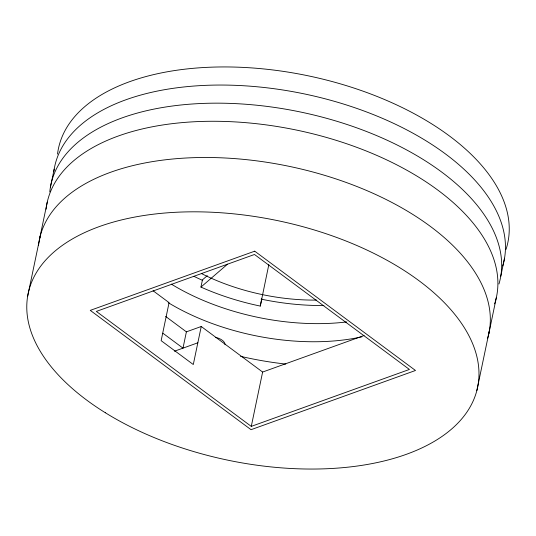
<?xml version="1.0" encoding="UTF-8"?>
<svg xmlns="http://www.w3.org/2000/svg" width="536" height="536" viewBox="0 0 536 536"><rect width="100%" height="100%" fill="white"/><g stroke="black" fill="none" stroke-linecap="round" stroke-linejoin="round"><path stroke-width="0.8" d="M207.298 275.665L202.454 279.839L200.94 287.082A163.38 87.06 11.8 0 0 260.275 306.076L268.824 264.637M39.698 238.299L47.269 202.079M27.638 296.334L40.26 235.981M50.411 187.211L54.196 169.101M364.118 335.516L262.627 372.051L201.241 326.498L186.394 331.844L182.99 348.139L162.897 333.225M201.241 326.498L193.295 364.527L161.142 340.668L169.081 302.639L153.068 290.753M260.275 306.076L261.789 298.833M251.277 426.381L409.41 369.451L254.479 254.486L96.346 311.409L251.277 426.381L262.627 372.051M476.846 390.556L489.475 330.203M488.758 333.908L496.323 297.688M500.745 276.341L504.53 258.231M200.94 287.082L227.579 264.134M174.468 351.207L197.838 342.799M165.631 316.428L186.394 331.844M38.532 245.3A229.569 122.329 11.8 0 1 288.381 166.18A229.569 122.329 11.8 0 1 487.653 338.169M49.781 191.928A229.569 122.329 11.8 0 1 299.034 111.709A229.569 122.329 11.8 0 1 498.949 284.026M46.083 209.248A229.569 122.329 11.8 0 1 297.641 130.315A229.569 122.329 11.8 0 1 494.621 303.872M346.758 321.928A163.976 87.381 11.8 0 1 171.299 284.114M361.941 336.816A163.976 87.381 11.8 0 1 168.19 302.632M215.586 337.379A10.934 5.822 11.8 0 1 225.08 344.782M53.834 171.466A229.569 122.329 11.8 0 1 305.031 94.055A229.569 122.329 11.8 0 1 502.714 265.97M323.905 305.52A163.976 87.381 11.8 0 1 261.112 299.115M202.749 280.442A163.976 87.381 11.8 0 1 194.039 276.382M285.775 364.065A207.7 110.677 11.8 0 1 240.543 356.319M57.52 154.134A229.569 122.329 11.8 0 1 309.594 76.112A229.569 122.329 11.8 0 1 506.011 249.421M316.649 300.086A141.517 75.409 11.8 0 1 201.576 273.615M254.714 251.176L90.262 310.377L251.042 429.691L415.494 370.483L254.714 251.176M105.324 412.74A229.569 122.329 11.8 0 0 475.023 396.399A229.569 122.329 11.8 0 0 178.294 212.162A229.569 122.329 11.8 0 0 105.324 412.74"/></g></svg>
